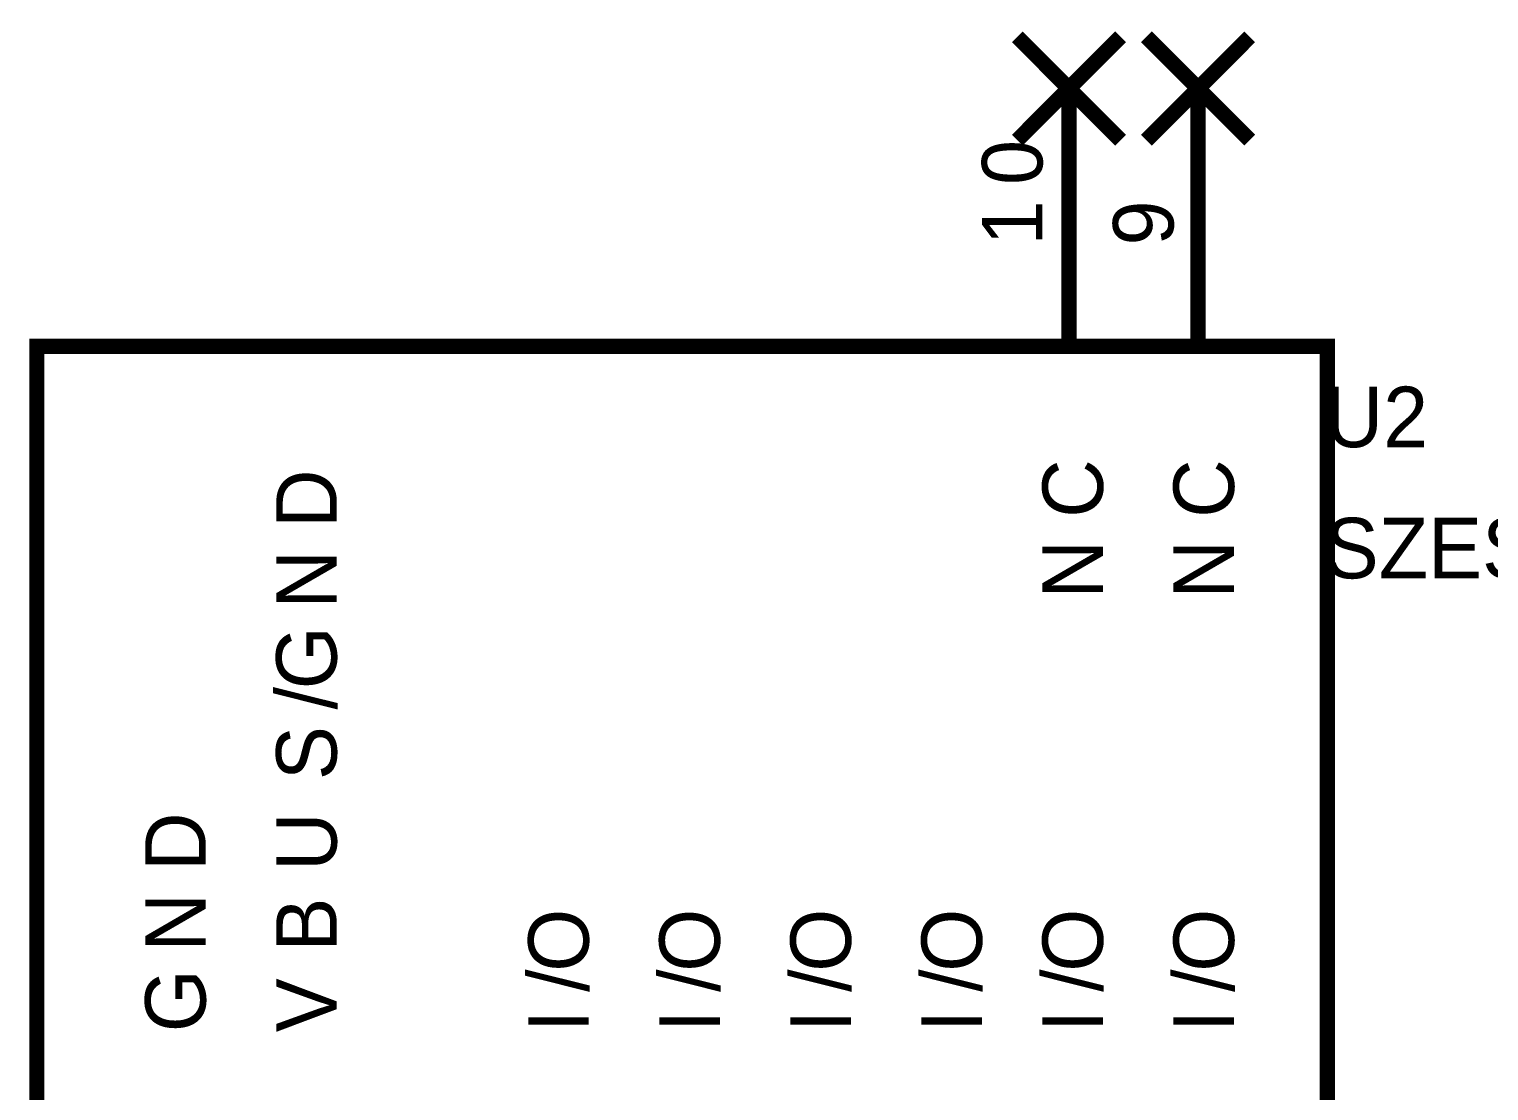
# Model space of a CAD drawing. Header units: inches. Extents: x 0 to 569, y 0 to 432.
# Drawn here: x 35.42 to 64.15, y 125.05 to 145.94 of the extents above; entities that cross this region are included whole.
import ezdxf

# ---------------------------------------------------------------- set-up
doc = ezdxf.new("R2010")
doc.units = ezdxf.units.IN
doc.layers.add('Sheet', color=255, linetype='Continuous')

msp = doc.modelspace()

# ---------------------------------------------------------------- linework, layer by layer
at = {"layer": 'Sheet'}
for points in [[(54.868, 143.756, 0.3, 0.3, 0), (56.902, 145.79, 0.3, 0.3, 0)], [(54.868, 145.79, 0.3, 0.3, 0), (56.902, 143.756, 0.3, 0.3, 0)], [(57.41, 143.756, 0.3, 0.3, 0), (59.444, 145.79, 0.3, 0.3, 0)], [(57.41, 145.79, 0.3, 0.3, 0), (59.444, 143.756, 0.3, 0.3, 0)], [(55.885, 139.7, 0.3, 0.3, 0), (55.885, 144.773, 0.3, 0.3, 0)], [(58.427, 139.7, 0.3, 0.3, 0), (58.427, 144.773, 0.3, 0.3, 0)]]:
    msp.add_lwpolyline(points, format="xyseb", dxfattribs=at)
for points in [[(35.57, 139.7, 0.3, 0.3, 0), (60.97, 139.7, 0.3, 0.3, 0), (60.97, 124.458, 0.3, 0.3, 0), (35.57, 124.458, 0.3, 0.3, 0), (35.57, 139.7, 0.3, 0.3, 0)], [(35.57, 139.7, 0.0991, 0.0991, 0), (35.57, 124.458, 0.0991, 0.0991, 0), (60.97, 124.458, 0.0991, 0.0991, 0), (60.97, 139.7, 0.0991, 0.0991, 0), (35.57, 139.7, 0.0991, 0.0991, 0), (35.57, 139.7, 0.0991, 0.0991, 0)]]:
    msp.add_lwpolyline(points, format="xyseb", close=True, dxfattribs=at)

# ---------------------------------------------------------------- texts
for s, p in [('0', (55.364, 142.875)), ('1', (55.364, 141.684)), ('9', (57.944, 141.684)), ('C', (56.555, 136.327)), ('C', (59.134, 136.327)), ('D', (41.473, 136.128)), ('N', (56.555, 134.739)), ('N', (59.134, 134.739)), ('N', (41.473, 134.541)), ('G', (41.473, 132.953)), ('/', (41.473, 132.556)), ('S', (41.473, 131.167)), ('D', (38.894, 129.381)), ('U', (41.473, 129.381)), ('N', (38.894, 127.794)), ('B', (41.473, 127.794)), ('O', (46.434, 127.397)), ('O', (49.014, 127.397)), ('O', (51.594, 127.397)), ('O', (54.173, 127.397)), ('O', (56.555, 127.397)), ('O', (59.134, 127.397)), ('G', (38.894, 126.206)), ('/', (46.434, 127)), ('/', (49.014, 127)), ('/', (51.594, 127)), ('/', (54.173, 127)), ('/', (56.555, 127)), ('/', (59.134, 127)), ('V', (41.473, 126.206)), ('I', (46.434, 126.206)), ('I', (49.014, 126.206)), ('I', (51.594, 126.206)), ('I', (54.173, 126.206)), ('I', (56.555, 126.206)), ('I', (59.134, 126.206))]:
    msp.add_text(s, height=1.191, rotation=90, dxfattribs=at).set_placement(p)
for s, height, p in [('U2', 1.1906, (60.92, 137.716)), ('SZESD7016MUTAG', 1.19063, (60.92, 135.136))]:
    msp.add_text(s, height=height, dxfattribs=at).set_placement(p)

doc.saveas('drawing.dxf')
